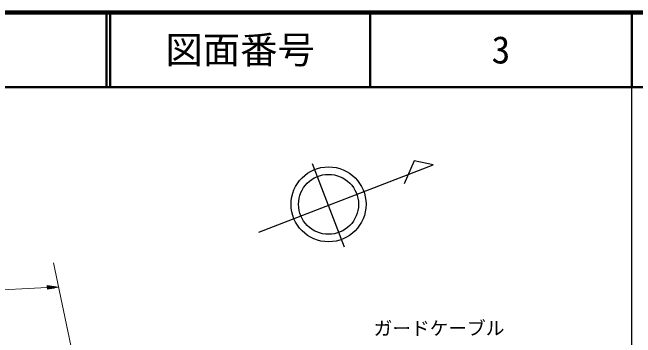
# Model space of a CAD drawing. Units: millimetres, scale not verified. Extents: x 40000 to 680000, y 20000 to 380000.
# Drawn here: x 496158 to 579500, y 336471 to 380000 of the extents above; entities that cross this region are included whole.
import ezdxf
from ezdxf.enums import TextEntityAlignment as Align

# ---------------------------------------------------------------- set-up
doc = ezdxf.new("R2010")
doc.units = ezdxf.units.MM
doc.header["$LTSCALE"] = 1000
for name, color, linetype, lineweight in [('M-BGD', 7, 'Continuous', 25), ('M-STR-HTXT', 7, 'Continuous', 13), ('M-TTL', 2, 'Continuous', 140), ('M-TTL-BAND', 7, 'Continuous', 25), ('M-TTL-LINE', 7, 'Continuous', 50)]:
    doc.layers.add(name, color=color, linetype=linetype, lineweight=lineweight)
doc.layers.add('M-TTL-TXT', color=7, linetype='Continuous')
doc.styles.add('ＭＳ ゴシック', font='')
doc.styles.get('ＭＳ ゴシック').set_extended_font_data('MS Gothic')

msp = doc.modelspace()

# ---------------------------------------------------------------- linework, layer by layer
at = {"layer": 'M-BGD'}
for p, q in [((549895, 360142), (548570, 357059)), ((552440, 359617), (549895, 360142)), ((529127, 350590), (552440, 359617)), ((536244, 359758), (540524, 348602))]:
    msp.add_line(p, q, dxfattribs=at)
for radius in [5016, 4013]:
    msp.add_circle((538436, 354310), radius, dxfattribs=at)
at = {"layer": 'M-STR-HTXT'}
for p, q in [((504153, 334574), (501632, 346465)), ((502322, 343213), (500816, 343428)), ((500816, 343428), (500828, 342928)), ((501117, 343385), (500817, 343378)), ((500818, 343328), (501418, 343342)), ((501719, 343299), (500820, 343278)), ((500821, 343228), (502021, 343256)), ((502322, 343213), (500822, 343178)), ((500823, 343128), (502023, 343156)), ((501724, 343099), (500824, 343078)), ((500826, 343028), (501425, 343042)), ((501127, 342985), (500827, 342978)), ((502322, 343213), (500828, 342928))]:
    msp.add_line(p, q, dxfattribs=at)
msp.add_arc((505671, 202359), 140894, 91.97216, 114.20466, dxfattribs=at)
at = {"layer": 'M-TTL'}
msp.add_line((680000, 380000), (40000, 380000), dxfattribs=at)
at = {"layer": 'M-TTL-BAND'}
msp.add_line((579000, 20000), (579000, 370000), dxfattribs=at)
at = {"layer": 'M-TTL-LINE'}
for p, q in [((508747, 380000), (508747, 370000)), ((509247, 380000), (509247, 370000)), ((543997, 380000), (543997, 370000)), ((579000, 380000), (579000, 370000)), ((40000, 370000), (680000, 370000))]:
    msp.add_line(p, q, dxfattribs=at)

# ---------------------------------------------------------------- texts
at = {"layer": 'M-STR-HTXT', "style": 'ＭＳ ゴシック'}
msp.add_text('ガードケーブル', height=1833, rotation=0.103, dxfattribs=at).set_placement((553216, 336249), align=Align.BOTTOM_CENTER)
at = {"layer": 'M-TTL-TXT', "style": 'ＭＳ ゴシック'}
for s, p in [('図面番号', (526622, 375000)), ('3', (561497, 375000))]:
    msp.add_text(s, height=3666, dxfattribs=at).set_placement(p, align=Align.MIDDLE_CENTER)

doc.saveas('drawing.dxf')
